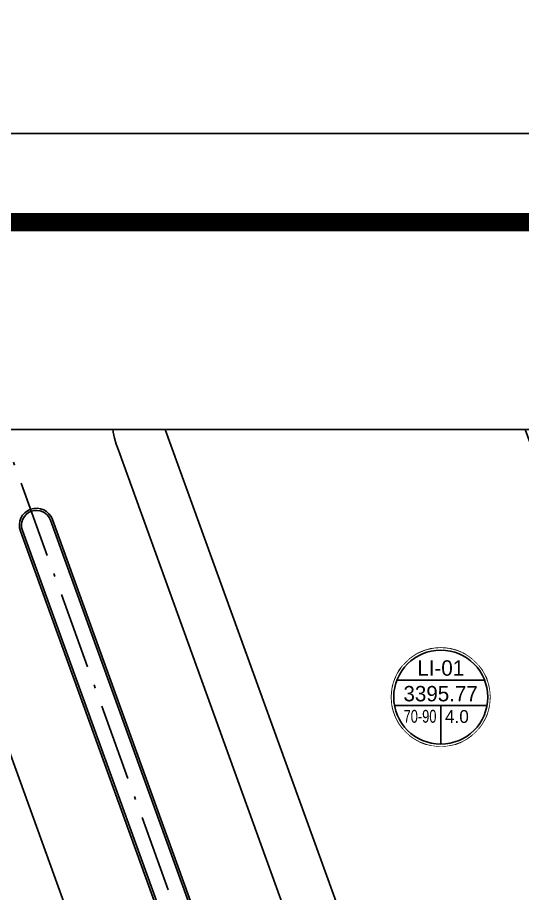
# Model space of a CAD drawing. Header units: metres. Extents: x 568006 to 1139366, y 2064802 to 4131555.
# Drawn here: x 569814.9 to 569874, y 2066117.3 to 2066219.9 of the extents above; entities that cross this region are included whole.
import ezdxf
from ezdxf.enums import TextEntityAlignment as Align
from ezdxf.xclip import XClip

# ---------------------------------------------------------------- set-up
doc = ezdxf.new("R2010")
doc.units = ezdxf.units.M
doc.header["$XCLIPFRAME"] = 0
for name, pattern in [('ACAD_ISO10W100', [18.5, 12, -3, 0.5, -3]), ('CENTER', [2, 1.25, -0.25, 0.25, -0.25]), ('DOT', [0.25, 0, -0.25])]:
    doc.linetypes.add(name, pattern=pattern)
doc.layers.get('DEFPOINTS').update_dxf_attribs({"color": 152, "linetype": 'CONTINUOUS'})
for name, color, linetype, lineweight in [('A-KY HIEU', 34, 'CONTINUOUS', 20), ('boDnv', 54, 'CONTINUOUS', 25), ('E- RANH GIOI', 1, 'CENTER', 13), ('hung-demlonha', 7, 'CONTINUOUS', 15)]:
    doc.layers.add(name, color=color, linetype=linetype, lineweight=lineweight)
for name, color, linetype in [('BoThamCo', 94, 'CONTINUOUS'), ('datOlienke', 42, 'CONTINUOUS'), ('ghi_chu', 7, 'CONTINUOUS'), ('LogDg', 7, 'CONTINUOUS'), ('TimDg', 222, 'CONTINUOUS'), ('ViaHeS', 32, 'CONTINUOUS')]:
    doc.layers.add(name, color=color, linetype=linetype)
doc.styles.add('avh', font='')
doc.styles.add('QH1', font='arialbd.ttf', dxfattribs={"width": 0.8})
doc.styles.get('avh').set_extended_font_data('.VnAvantH')

# ---------------------------------------------------------------- blocks, each defined once
blk = doc.blocks.new('A$C33BC4D2A')
at = {"layer": 'A-KY HIEU', "color": 0, "const_width": 1.022}
blk.add_lwpolyline([(14.345, -292.097), (14.345, -4.903), (414.985, -4.903), (414.985, -292.097)], close=True, dxfattribs=at)
at = {"layer": 'DEFPOINTS', "color": 125}
blk.add_lwpolyline([(0, -297), (420, -297), (420, 0), (0, 0)], close=True, dxfattribs=at)
blk = doc.blocks.new('sl')
at = {"layer": 'ghi_chu', "color": 158}
blk.add_circle((0, 0), 5.75, dxfattribs=at)
at = {"color": 158, "linetype": 'DOT'}
blk.add_wipeout([(0, 5.75), (0.97, 5.67), (1.86, 5.44), (2.47, 5.19), (3.13, 4.82), (3.79, 4.32), (4.43, 3.67), (4.91, 2.99), (5.2, 2.45), (5.53, 1.57), (5.7, 0.77), (5.75, 0), (5.69, -0.85), (5.5, -1.69), (5.23, -2.38), (4.83, -3.13), (4.38, -3.72), (3.93, -4.2), (2.99, -4.91), (2.42, -5.22), (1.54, -5.54), (0.63, -5.72), (0, -5.75), (-0.86, -5.69), (-1.59, -5.52), (-2.41, -5.22), (-3.14, -4.82), (-3.72, -4.39), (-4.31, -3.8), (-4.85, -3.09), (-5.21, -2.43), (-5.52, -1.6), (-5.69, -0.85), (-5.75, 0), (-5.66, 1.01), (-5.49, 1.72), (-5.12, 2.62), (-4.44, 3.66), (-3.55, 4.52), (-2.72, 5.07), (-1.72, 5.49), (-0.8, 5.69)], dxfattribs=at).dxf.layer = 'ghi_chu'
at = {"layer": 'ghi_chu', "color": 32}
for points in [[(-5.12, 2), (5.12, 2)], [(-5.41, -1), (5.41, -1)], [(0, -1), (0, -5.5)]]:
    blk.add_lwpolyline(points, dxfattribs=at)
at = {"layer": 'ghi_chu'}
blk.add_circle((0, 0), 5.5, dxfattribs=at)
at = {"layer": 'ghi_chu', "style": 'avh'}
for tag, height, p in [('SOLO', 1.25, (0, 2.51)), ('DT', 1.5, (-0.01, -0.49))]:
    blk.add_attdef(tag, text='', height=height, dxfattribs=at).set_placement(p, align=Align.CENTER)
blk.add_attdef('MD', text='', height=1.25, dxfattribs=at).set_placement((-0.5, -3), align=Align.RIGHT)
blk.add_attdef('TC', (0.5, -3.02), '', height=1.25, dxfattribs=at)
blk = doc.blocks.new('tmbc_khub')
at = {"layer": 'BoThamCo'}
blk.add_lwpolyline([(-106.742, 466.006), (-85.904, 408.394, 1), (-82.613, 409.585), (-103.45, 467.196, 0.9988999)], format="xyb", close=True, dxfattribs=at)
at = {"layer": 'datOlienke'}
blk.add_lwpolyline([(-75.74, 492.679, -0.0018883), (-88.168, 487.404), (-91.08, 480.772), (-64.904, 408.399), (-58.62, 405.694), (-31.074, 417.696), (-28.22, 424.385), (-54.759, 496.373), (-61.072, 499.066), (-74.051, 493.409, -0.0014744)], format="xyb", close=True, dxfattribs=at)
at = {"layer": 'LogDg'}
for points in [[(-87.246, 494.303, 0.3988265), (-95.512, 475.385), (-70.593, 406.488, 0.4330459), (-59.875, 401.875), (-29.618, 415.058, 0.3974101), (-25.308, 425.16), (-52.881, 499.95, 0.431261), (-63.583, 504.517), (-64.013, 504.33, -0.0037754), (-87.246, 494.303)], [(-106.977, 465.921), (-86.139, 408.309, 1), (-82.378, 409.67), (-103.215, 467.281, 1), (-106.975, 465.917)]]:
    blk.add_lwpolyline(points, format="xyb", dxfattribs=at)
blk.add_lwpolyline([(-92.717, 397.093), (-118.363, 468, 0.3917686), (-136.467, 477.356), (-162.123, 470.26, 0.4370205), (-167.514, 459.829), (-138.795, 380.427, 0.4142136), (-128.551, 375.625), (-97.519, 386.849, 0.4142136)], format="xyb", close=True, dxfattribs=at)
at = {"layer": 'TimDg', "linetype": 'ACAD_ISO10W100', "ltscale": 0.75}
for points in [[(107.543, -124.133), (15.376, 133.515), (-122.04, 513.448), (-178.345, 685.867)], [(-104.275, 665.216), (-55.137, 514.744), (-18.902, 416.455)]]:
    blk.add_lwpolyline(points, dxfattribs=at)
blk.add_lwpolyline([(-637.358, 375.433), (-526.554, 386.851, 0.0212183), (-484.582, 392.986), (-439.364, 401.567, 0.0205674), (-399.317, 410.888), (-113.509, 489.93, 0.0050405), (-80.47, 503.707, 0.0014744), (-78.846, 504.409), (260.57, 652.356), (289.002, 667.327)], format="xyb", dxfattribs=at)
at = {"layer": 'ViaHeS'}
blk.add_lwpolyline([(-75.74, 492.679, -0.0018883), (-88.168, 487.404), (-91.08, 480.772), (-64.904, 408.399), (-58.62, 405.694), (-31.074, 417.696), (-28.22, 424.385), (-54.759, 496.373), (-61.072, 499.066), (-74.051, 493.409, -0.0014744)], format="xyb", close=True, dxfattribs=at)
at = {"layer": 'hung-demlonha', "color": 7, "ltscale": 5, "style": 'QH1', "width": 0.65}
for tag, p in [('BT04', (-109.598, 191.643)), ('BT06', (-305.798, 171.199)), ('BT05', (-282.572, 137.244))]:
    blk.add_attdef(tag, text='', height=3.96, rotation=0, dxfattribs=at).set_placement(p, align=Align.CENTER)
at = {"layer": 'ghi_chu'}
ref = blk.add_blockref('sl', (-57.784, 446.497), dxfattribs=at)
ref.add_attrib('DT', '3395.77', dxfattribs={"height": 1.8, "style": 'avh'}).set_placement((-57.798, 446.003), align=Align.CENTER)
ref.add_attrib('MD', '70-90', dxfattribs={"height": 1.5, "style": 'avh', "width": 0.75}).set_placement((-58.285, 443.501), align=Align.RIGHT)
ref.add_attrib('TC', '4.0', (-57.284, 443.477), dxfattribs={"height": 1.5, "style": 'avh'})
ref.add_attrib('SOLO', 'Li-01', dxfattribs={"height": 1.8, "style": 'avh'}).set_placement((-57.784, 449.003), align=Align.CENTER)

msp = doc.modelspace()

# ---------------------------------------------------------------- linework, layer by layer
at = {"layer": 'boDnv'}
msp.add_lwpolyline([(569530.2, 2066171.65), (569922.19, 2066171.65), (569922.19, 2065693.82), (569530.2, 2065693.82)], close=True, dxfattribs=at)

# ---------------------------------------------------------------- block references
at = {"layer": 'E- RANH GIOI', "extrusion": (-2.4685e-06, 4.62064e-06, 1), "xscale": 2.114336868039268, "yscale": 2.114336868039268, "zscale": 2.114336868039268}
msp.add_blockref('A$C33BC4D2A', (569313.5, 2066206.27, 8.14), dxfattribs=at)

# ---------------------------------------------------------------- next in the draw order: block references
at = {"layer": 'ghi_chu'}
ref = msp.add_blockref('tmbc_khub', (569922.19, 2065693.82), dxfattribs=at)
XClip(ref).set_block_clipping_path([(-391.9901366149, 0), (0, 477.830198009)])

doc.saveas('drawing.dxf')
